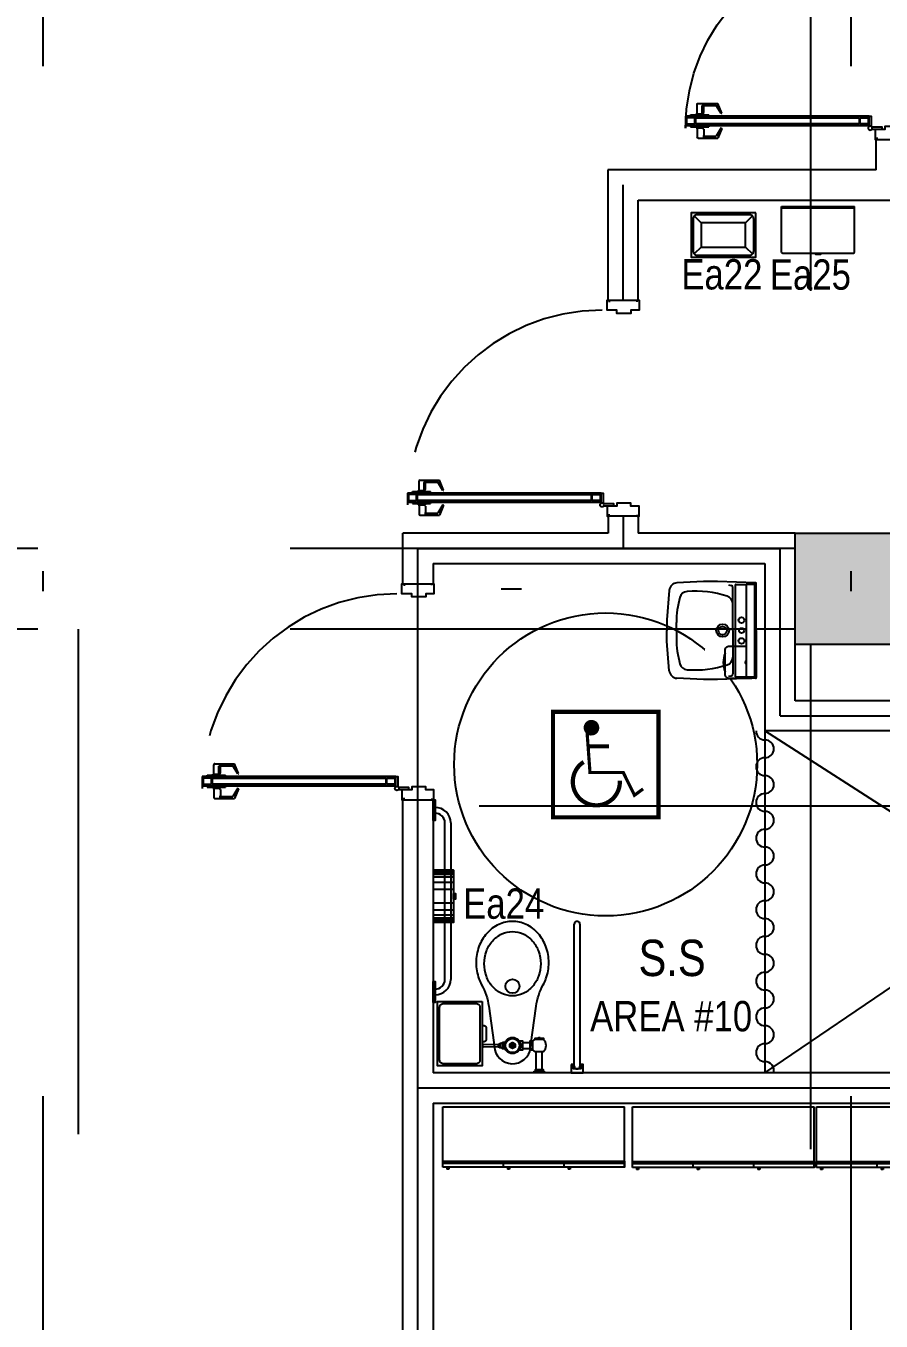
# Model space of a CAD drawing. Extents: x -28 to 131, y -33 to 63.
# Drawn here: x 19.92 to 24.15, y 5.5 to 11.91 of the extents above; entities that cross this region are included whole.
import ezdxf

# ---------------------------------------------------------------- set-up
doc = ezdxf.new("R2010")
doc.units = 0
doc.header["$LTSCALE"] = 10
doc.set_wipeout_variables(frame=1)
doc.header["$PDSIZE"] = 0.1
for name, pattern in [('DASHDOT', [1, 0.5, -0.25, 0, -0.25]), ('DASHDOT2', [12.7, 6.35, -3.175, 0, -3.175]), ('HIDDEN', [0.375, 0.25, -0.125]), ('HIDDEN2', [0.1875, 0.125, -0.0625]), ('PHANTOM2', [1.25, 0.625, -0.125, 0.125, -0.125, 0.125, -0.125])]:
    doc.linetypes.add(name, pattern=pattern)
for name, color, linetype in [('arq-accesorios de baño', 2, 'Continuous'), ('arq-accesorios de baño-texto', 2, 'Continuous'), ('arq-columnas', 6, 'Continuous'), ('arq-ejes', 251, 'DASHDOT2'), ('arq-ejes-principales', 1, 'DASHDOT'), ('arq-hatch', 252, 'Continuous'), ('arq-indicacion de corte', 5, 'PHANTOM2'), ('arq-mob-san', 1, 'Continuous'), ('arq-mobiliario', 1, 'Continuous'), ('arq-pared mamposteria', 4, 'Continuous'), ('arq-puertas', 1, 'Continuous'), ('arq-san', 1, 'Continuous'), ('arq-text-aposentos', 3, 'Continuous'), ('arq-text-codigo', 1, 'Continuous'), ('arq-vigas', 251, 'HIDDEN'), ('arq-wipeout', 2, 'HIDDEN')]:
    doc.layers.add(name, color=color, linetype=linetype)
doc.layers.add('mv', color=191, linetype='Continuous', plot=False)
doc.styles.add('dape 2', font='ARIALN.TTF')

# ---------------------------------------------------------------- blocks, each defined once
blk = doc.blocks.new('*U148')
for p, q in [((-0.1275, 0.9654), (-0.1275, 0.9304)), ((-0.1225, 0.9654), (-0.1275, 0.9654)), ((-0.1225, 0.9929), (-0.1225, 0.9029)), ((-0.115, 0.9929), (-0.1225, 0.9929)), ((-0.07, 0.9929), (-0.0625, 0.9929)), ((-0.0625, 0.9929), (-0.0625, 0.9029)), ((-0.0625, 0.9654), (-0.0575, 0.9654)), ((-0.0575, 0.9654), (-0.0575, 0.9304)), ((-0.179, 0.9554), (-0.179, 0.8584)), ((-0.1275, 0.9604), (-0.174, 0.9604)), ((-0.169, 0.9334), (-0.169, 0.8668)), ((-0.1344, 0.9279), (-0.169, 0.9279)), ((-0.1275, 0.9354), (-0.167, 0.9354)), ((-0.1344, 0.9279), (-0.1275, 0.9354)), ((-0.1225, 0.9304), (-0.1275, 0.9304)), ((-0.115, 0.9029), (-0.1225, 0.9029)), ((-0.07, 0.9029), (-0.0625, 0.9029)), ((-0.0625, 0.9304), (-0.0575, 0.9304)), ((-0.0575, 0.9604), (-0.011, 0.9604)), ((-0.0506, 0.9279), (-0.0575, 0.9354)), ((-0.0506, 0.9279), (-0.016, 0.9279)), ((-0.016, 0.9334), (-0.016, 0.8668)), ((-0.006, 0.9554), (-0.006, 0.8584)), ((-0.1298, 0.8389), (-0.179, 0.8584)), ((-0.128, 0.8423), (-0.169, 0.8668)), ((-0.128, 0.8423), (-0.1298, 0.8389)), ((-0.057, 0.8423), (-0.016, 0.8668)), ((-0.057, 0.8423), (-0.0552, 0.8389)), ((-0.0552, 0.8389), (-0.006, 0.8584))]:
    blk.add_line(p, q)
for points in [[(-0.115, 1.0179), (-0.07, 1.0179), (-0.07, 0.109), (-0.115, 0.109)], [(-0.0775, 0.9729), (-0.1075, 0.9729), (-0.1075, 1.0129), (-0.0775, 1.0129)], [(-0.1075, 0.159), (-0.0775, 0.159), (-0.0775, 0.9679), (-0.1075, 0.9679)], [(-0.0775, 0.154), (-0.1075, 0.154), (-0.1075, 0.114), (-0.0775, 0.114)]]:
    blk.add_lwpolyline(points, close=True)
for points in [[(-0.065, 0.109), (-0.115, 0.109), (-0.115, 0.099), (-0.065, 0.099)], [(-0.0073, -0.069), (0, -0.069), (0, -0.079), (-0.05, -0.079), (-0.05, -0.039), (-0.065, -0.039), (-0.065, 0.031), (-0.05, 0.031), (-0.05, 0.079), (0, 0.079), (0, 0.069), (-0.01, 0.069)], [(-0.0513, 0.0953), (-0.0513, 0.0453), (-0.0613, 0.0453), (-0.0613, 0.0953)]]:
    blk.add_lwpolyline(points)
blk.add_circle((-0.0563, 0.104), 0.01)
at = {"color": 251, "linetype": 'HIDDEN2'}
blk.add_arc((-0.0563, 0.104), 0.914, 90, 180, dxfattribs=at)
for centre, radius, start, end in [((-0.174, 0.9554), 0.005, 90, 180), ((-0.167, 0.9334), 0.002, 90, 180), ((-0.011, 0.9554), 0.005, 360, 90)]:
    blk.add_arc(centre, radius, start, end)
at = {"layer": 'arq-puertas'}
blk.add_point((0, 0), dxfattribs=at)
at = {"layer": 'mv'}
blk.add_line((-0.07, 1.018), (-0.0563, 1.018), dxfattribs=at)
blk.add_point((0, 0), dxfattribs=at)
blk.add_point((0, 0), dxfattribs=at)
blk.add_point((0, 0), dxfattribs=at)
blk.add_point((0, 0), dxfattribs=at)
blk.add_point((0, 0), dxfattribs=at)
blk.add_point((0, 0), dxfattribs=at)
blk.add_point((0, 0), dxfattribs=at)
blk.add_point((0, 0), dxfattribs=at)
blk = doc.blocks.new('*U153')
at = {"layer": 'arq-puertas'}
for p, q in [((-0.1298, -0.889), (-0.179, -0.9085)), ((-0.128, -0.8924), (-0.169, -0.9169)), ((-0.128, -0.8924), (-0.1298, -0.889)), ((-0.057, -0.8924), (-0.0552, -0.889)), ((-0.057, -0.8924), (-0.016, -0.9169)), ((-0.0552, -0.889), (-0.006, -0.9085)), ((-0.179, -1.0055), (-0.179, -0.9085)), ((-0.169, -0.9835), (-0.169, -0.9169)), ((-0.1225, -1.043), (-0.1225, -0.953)), ((-0.115, -0.953), (-0.1225, -0.953)), ((-0.07, -0.953), (-0.0625, -0.953)), ((-0.0625, -1.043), (-0.0625, -0.953)), ((-0.016, -0.9835), (-0.016, -0.9169)), ((-0.006, -1.0055), (-0.006, -0.9085)), ((-0.1275, -1.0105), (-0.174, -1.0105)), ((-0.1344, -0.978), (-0.169, -0.978)), ((-0.1275, -0.9855), (-0.167, -0.9855)), ((-0.1344, -0.978), (-0.1275, -0.9855)), ((-0.1275, -1.0155), (-0.1275, -0.9805)), ((-0.1225, -0.9805), (-0.1275, -0.9805)), ((-0.1225, -1.0155), (-0.1275, -1.0155)), ((-0.0625, -0.9805), (-0.0575, -0.9805)), ((-0.0625, -1.0155), (-0.0575, -1.0155)), ((-0.0506, -0.978), (-0.0575, -0.9855)), ((-0.0575, -1.0155), (-0.0575, -0.9805)), ((-0.0575, -1.0105), (-0.011, -1.0105)), ((-0.0506, -0.978), (-0.016, -0.978)), ((-0.115, -1.043), (-0.1225, -1.043)), ((-0.07, -1.043), (-0.0625, -1.043)), ((-0.07, -1.068), (-0.0563, -1.068))]:
    blk.add_line(p, q, dxfattribs=at)
for points in [[(-1.0627, 0.069), (-1.07, 0.069), (-1.07, 0.079), (-1.02, 0.079), (-1.02, 0.039), (-1.005, 0.039), (-1.005, -0.031), (-1.02, -0.031), (-1.02, -0.079), (-1.07, -0.079), (-1.07, -0.069), (-1.06, -0.069)], [(-0.0073, 0.069), (0, 0.069), (0, 0.079), (-0.05, 0.079), (-0.05, 0.039), (-0.065, 0.039), (-0.065, -0.031), (-0.05, -0.031), (-0.05, -0.079), (0, -0.079), (0, -0.069), (-0.01, -0.069)], [(-0.0513, -0.0953), (-0.0513, -0.0453), (-0.0613, -0.0453), (-0.0613, -0.0953)], [(-0.065, -0.109), (-0.115, -0.109), (-0.115, -0.099), (-0.065, -0.099)]]:
    blk.add_lwpolyline(points, dxfattribs=at)
for points in [[(-0.115, -1.068), (-0.07, -1.068), (-0.07, -0.109), (-0.115, -0.109)], [(-0.0775, -0.154), (-0.1075, -0.154), (-0.1075, -0.114), (-0.0775, -0.114)], [(-0.1075, -0.159), (-0.0775, -0.159), (-0.0775, -1.018), (-0.1075, -1.018)], [(-0.0775, -1.023), (-0.1075, -1.023), (-0.1075, -1.063), (-0.0775, -1.063)]]:
    blk.add_lwpolyline(points, close=True, dxfattribs=at)
blk.add_circle((-0.0563, -0.104), 0.01, dxfattribs=at)
at = {"layer": 'arq-puertas', "color": 251, "linetype": 'HIDDEN2'}
blk.add_arc((-0.0563, -0.104), 0.964, 180, 270, dxfattribs=at)
at = {"layer": 'arq-puertas'}
for centre, radius, start, end in [((-0.174, -1.0055), 0.005, 180, 270), ((-0.167, -0.9835), 0.002, 180, 270), ((-0.011, -1.0055), 0.005, 270, 0)]:
    blk.add_arc(centre, radius, start, end, dxfattribs=at)
for p in [(-1.07, 0), (0, 0)]:
    blk.add_point(p, dxfattribs=at)
blk = doc.blocks.new('L15A')
for p, q in [((0, 0), (0.9, 0)), ((0.9, -0.3), (0.9, 0)), ((0, -0.3), (0, 0)), ((0, -0.27), (0.3, -0.27)), ((0, -0.28), (0.3, -0.28)), ((0.3, -0.3), (0, -0.3)), ((0.02, -0.3), (0.02, -0.31)), ((0.03, -0.31), (0.02, -0.31)), ((0.03, -0.3), (0.03, -0.31)), ((0.3, -0.3), (0.3, -0.27)), ((0.3, -0.27), (0.6, -0.27)), ((0.3, -0.28), (0.6, -0.28)), ((0.6, -0.3), (0.3, -0.3)), ((0.32, -0.3), (0.32, -0.31)), ((0.33, -0.31), (0.32, -0.31)), ((0.33, -0.3), (0.33, -0.31)), ((0.6, -0.27), (0.9, -0.27)), ((0.6, -0.28), (0.9, -0.28)), ((0.62, -0.3), (0.62, -0.31)), ((0.63, -0.31), (0.62, -0.31)), ((0.63, -0.3), (0.63, -0.31))]:
    blk.add_line(p, q)
blk.add_lwpolyline([(0.9, -0.27), (0.9, -0.3), (0.6, -0.3), (0.6, -0.27)])
blk = doc.blocks.new('MINUSVALIDOS-2')
at = {"const_width": 0.0209}
blk.add_lwpolyline([(-56.9124, -39.0232), (-56.3903, -39.0232), (-56.3903, -39.5453), (-56.9124, -39.5453)], close=True, dxfattribs=at)
at = {"const_width": 0.0386}
blk.add_lwpolyline([(-56.7217, -39.0823, 1), (-56.7217, -39.1209, 1)], format="xyb", close=True, dxfattribs=at)
for points, const_width in [([(-56.4662, -39.4047), (-56.5087, -39.4362), (-56.5643, -39.3234), (-56.729, -39.3234), (-56.7457, -39.094), (-56.7411, -39.0774), (-56.7235, -39.0711), (-56.705, -39.0767), (-56.6947, -39.0921), (-56.6951, -39.1162), (-56.7083, -39.1273), (-56.7246, -39.1328), (-56.7438, -39.1291)], 0.0157), ([(-56.7384, -39.1939), (-56.6346, -39.1939)], 0.0209)]:
    blk.add_lwpolyline(points, dxfattribs=dict(const_width=const_width))
at = {"const_width": 0.0209}
blk.add_lwpolyline([(-56.7605, -39.2715, 1.73266), (-56.5812, -39.3641, 1.73266)], format="xyb", dxfattribs=at)
blk.add_solid([(-56.7434, -39.128), (-56.7411, -39.0774), (-56.7039, -39.1287), (-56.6969, -39.0833)])
blk = doc.blocks.new('*U160')
for p, q in [((-0.3342, 0.3276), (-0.3342, 1.1024)), ((-0.3058, 1.1024), (-0.3058, 0.3276)), ((0.3058, -0.102), (0.3058, 0.6008)), ((0.3342, 0.6008), (0.3342, -0.102)), ((-0.0495, 0.009), (-0.0362, 0.009)), ((-0.0495, 0), (-0.0362, 0)), ((-0.0362, 0.0122), (-0.0328, 0.0122)), ((0.005, 0), (-0.005, 0)), ((0, 0.005), (0, -0.005)), ((0.0495, 0.0155), (0.0875, 0.0155)), ((0.0875, 0.0171), (0.0996, 0.0171)), ((0.0996, 0), (0.0875, 0)), ((0.1137, 0.0295), (0.1137, 0.0306)), ((0.1179, 0.0361), (0.1179, 0.0306)), ((0.1328, 0.0361), (0.1328, 0.0306)), ((0.1477, 0.0361), (0.1477, 0.0306)), ((0.1519, 0.0295), (0.1519, 0.0306)), ((-0.0495, -0.009), (-0.0362, -0.009)), ((-0.0362, -0.0122), (-0.0328, -0.0122)), ((0.0495, -0.0155), (0.0875, -0.0155)), ((0.0875, -0.0171), (0.0996, -0.0171)), ((0.1178, -0.1195), (0.1178, -0.0295)), ((0.1478, -0.1195), (0.1478, -0.0295)), ((0.1189, -0.1195), (0.1189, -0.127)), ((0.1328, -0.1195), (0.1328, -0.127)), ((0.1467, -0.1195), (0.1467, -0.127))]:
    blk.add_line(p, q)
for points in [[(-0.393, 1.2163), (-0.3826, 1.2163), (-0.3826, 1.1137), (-0.393, 1.1137)], [(-0.393, 0.3163), (-0.3826, 0.3163), (-0.3826, 0.2137), (-0.393, 0.2137)], [(-0.069, 0.0074), (-0.0618, 0.0074), (-0.0618, -0.0074), (-0.069, -0.0074)], [(-0.0618, 0.0113), (-0.0495, 0.0113), (-0.0495, -0.0113), (-0.0618, -0.0113)], [(-0.0495, 0.0165), (-0.0362, 0.0165), (-0.0362, -0.0165), (-0.0495, -0.0165)], [(-0.013, -0.0075), (-0.013, 0.0075), (0, 0.015), (0.013, 0.0075), (0.013, -0.0075), (0, -0.015)], [(0.0996, 0.023), (0.0996, -0.023), (0.0875, -0.023), (0.0875, 0.023)], [(0.1531, 0.0306), (0.1124, 0.0306), (0.1124, 0.0361), (0.1531, 0.0361)], [(0.1134, -0.127), (0.1134, -0.1195), (0.1521, -0.1195), (0.1521, -0.127)]]:
    blk.add_lwpolyline(points, close=True)
for points in [[(0.0906, 0.0045), (0.1173, 0.1942, -0.094509), (0.1525, 0.301, 0.039467), (0.1659, 0.3305, 0.087429), (0.1799, 0.4101, 0.087429), (0.1659, 0.4897, 0.093201), (0.1272, 0.555, 0.102722), (0.0677, 0.5998, 0.110644), (0, 0.615, 0.110644), (-0.0677, 0.5998, 0.102722), (-0.1272, 0.555, 0.093201), (-0.1659, 0.4897, 0.087429), (-0.1799, 0.4101, 0.087429), (-0.1659, 0.3305, 0.039467), (-0.1525, 0.301, -0.094509), (-0.1173, 0.1942), (-0.0875, -0.0212)], [(-0.0875, -0.0212, 0.906362), (0.0906, 0.0045, 0.865478)], [(0.0996, -0.0196, 0.154601), (0.1124, -0.0295), (0.1531, -0.0295, 0.455032), (0.1531, 0.0295), (0.1137, 0.0295, 0.259938), (0.0996, 0.0196)]]:
    blk.add_lwpolyline(points, format="xyb")
for points in [[(0.1399, 0.4049, -0.087447), (0.129, 0.343, -0.09321), (0.0989, 0.2923, -0.102716), (0.0526, 0.2574, -0.110623), (0, 0.2456, -0.110623), (-0.0526, 0.2574, -0.102716), (-0.0989, 0.2923, -0.09321), (-0.129, 0.343, -0.087447), (-0.1399, 0.4049, -0.087447), (-0.129, 0.4668, -0.09321), (-0.0989, 0.5176, -0.102716), (-0.0526, 0.5524, -0.110623), (0, 0.5642, -0.110623), (0.0526, 0.5524, -0.102716), (0.0989, 0.5176, -0.09321), (0.129, 0.4668, -0.087447)], [(-0.069, 0.004), (-0.1439, 0.0059, 0.421553), (-0.149, 0.0009), (-0.149, -0.0009, 0.421553), (-0.1439, -0.0059), (-0.069, -0.004)], [(0.1365, 0.0361), (0.1291, 0.0361), (0.1291, 0.038, -0.414214), (0.1313, 0.0402), (0.1343, 0.0402, -0.414214), (0.1365, 0.038)], [(0.1596, -0.135), (0.106, -0.135, -0.443315), (0.1135, -0.127), (0.152, -0.127, -0.443315)]]:
    blk.add_lwpolyline(points, format="xyb", close=True)
for points in [[(0.0262, 0.0232), (0.0495, 0.0232), (0.0495, -0.0232), (0.0262, -0.0232)], [(0.2902, -0.0944), (0.2902, -0.135), (0.3507, -0.135), (0.3507, -0.0944), (0.339, -0.0944), (0.339, -0.1162), (0.3015, -0.1162), (0.3015, -0.0944), (0.2902, -0.0944)]]:
    blk.add_lwpolyline(points)
for centre, radius in [((0, 0.2934), 0.0348), ((0, 0), 0.04), ((0, 0), 0.035), ((0, 0), 0.0095)]:
    blk.add_circle(centre, radius)
for centre, radius, start, end in [((-0.3826, 1.1024), 0.0767, 0, 90), ((-0.3826, 1.1024), 0.0484, 0, 90), ((0.32, 0.6008), 0.0142, 0, 180), ((-0.3826, 0.3276), 0.0484, 270, 0), ((-0.3826, 0.3276), 0.0767, 270, 0), ((0.32, -0.102), 0.0142, 180, 0)]:
    blk.add_arc(centre, radius, start, end)
blk = doc.blocks.new('*U161')
blk.add_line((0.1, 0.26), (0, 0.26))
at = {"color": 251}
for p, q in [((0.1, 0.2543), (0, 0.2543)), ((0.1, 0.2468), (0, 0.2468)), ((0.1, 0.238), (0, 0.238)), ((0.1, 0.2241), (0, 0.2241)), ((0.1, 0.1983), (0, 0.1983)), ((0.1, 0.1633), (0, 0.1633)), ((0.1, 0.0967), (0, 0.0967)), ((0.1, 0.0617), (0, 0.0617)), ((0.1, 0.0359), (0, 0.0359)), ((0.1, 0.022), (0, 0.022)), ((0.1, 0.0132), (0, 0.0132)), ((0.1, 0.0057), (0, 0.0057))]:
    blk.add_line(p, q, dxfattribs=at)
for points in [[(0, 0.26), (0.1, 0.26), (0.1, 0), (0, 0)], [(0.1, 0.1442), (0.1104, 0.1442), (0.1104, 0.1158), (0.1, 0.1158)]]:
    blk.add_lwpolyline(points, close=True)
blk = doc.blocks.new('*U125')
blk.add_lwpolyline([(0, -0.08), (0, 0.08), (0.11, 0.08, -0.414214), (0.13, 0.06), (0.13, -0.06, -0.414214), (0.11, -0.08)], format="xyb", close=True)
blk.add_circle((0.0176, 0.0006), 0.0104)
for centre, radius, start, end in [((0.0208, 0.0006), 0.0104, 261.20661, 98.79339), ((0.02, 0.0009), 0.1194, 337.20482, 22.79518)]:
    blk.add_arc(centre, radius, start, end)
blk = doc.blocks.new('*U158')
at = {"linetype": 'Continuous', "ltscale": 20}
for p, q in [((0, 0), (0, 0.2324)), ((0, 0), (0, 0.2324)), ((0.0039, 0.2364), (0.1917, 0.243)), ((0.0202, 0.2331), (0.0202, 0)), ((0.1156, 0), (0.1156, 0.214)), ((0.1378, 0.2264), (0.1239, 0.2239)), ((0.1917, 0.243), (0.2614, 0.243)), ((0.2614, 0.243), (0.3924, 0.2361)), ((0.4305, 0.1989), (0.442, 0.0531)), ((0.1156, 0), (0.1156, 0.0947)), ((0, 0), (0, -0.2324)), ((0, 0), (0, -0.2324)), ((0.0202, -0.2331), (0.0202, 0)), ((0.1156, 0), (0.1156, -0.0947)), ((0.1156, 0), (0.1156, -0.214)), ((0.3953, 0), (0.3953, 0.0399)), ((0.3953, 0), (0.3953, -0.0399)), ((0.442, 0.0531), (0.442, 0)), ((0.442, -0.0531), (0.442, 0)), ((0.4305, -0.1989), (0.442, -0.0531)), ((0.0039, -0.2364), (0.1917, -0.243)), ((0.1378, -0.2264), (0.1239, -0.2239)), ((0.1917, -0.243), (0.2614, -0.243)), ((0.2614, -0.243), (0.3924, -0.2361))]:
    blk.add_line(p, q, dxfattribs=at)
for centre, radius in [((0.0727, 0.0515), 0.0144), ((0.0727, 0), 0.0126), ((0.1666, 0), 0.0318), ((0.1666, 0), 0.0207), ((0.0727, -0.0515), 0.0144)]:
    blk.add_circle(centre, radius, dxfattribs=at)
for centre, radius, start, end in [((0.004, 0.2324), 0.00404, 92, 180), ((0.0242, 0.2331), 0.00404, 92, 180), ((0.1257, 0.214), 0.0101, 100, 180), ((0.3044, -0.3258), 0.5209, 85.81831, 107.95077), ((0.3394, 0.1535), 0.0404, 15.49127, 85.81872), ((0.3903, 0.1958), 0.0404, 4.5, 87), ((0.156, 0.1313), 0.0404, 107.48929, 180), ((-0.0702, 0.0399), 0.4654, 0, 15.49127), ((-0.0702, -0.0399), 0.4654, 344.50873, 0), ((0.156, -0.1313), 0.0404, 180, 252.51071), ((0.3044, 0.3258), 0.5209, 252.04923, 274.18169), ((0.3394, -0.1535), 0.0404, 274.18128, 344.50873), ((0.004, -0.2324), 0.00404, 180, 268), ((0.0242, -0.2331), 0.00404, 180, 268), ((0.1257, -0.214), 0.0101, 180, 260), ((0.3903, -0.1958), 0.0404, 273, 355.5)]:
    blk.add_arc(centre, radius, start, end, dxfattribs=at)
blk = doc.blocks.new('Ea27')
at = {"color": 1, "linetype": 'HIDDEN', "ltscale": 0.2}
blk.add_line((-0.2265, -0.1049), (0.226, -0.105), dxfattribs=at)
for centre, start, end in [((-0.226, -0.1024), 180, 270), ((0.226, -0.1024), 270, 0)]:
    blk.add_arc(centre, 0.0026, start, end, dxfattribs=at)
blk.add_wipeout([(-0.2286, 0), (0.2286, 0), (0.2286, -0.0474), (0.2286, -0.0479), (0.2284, -0.0485), (0.2281, -0.049), (0.2276, -0.0495), (0.227, -0.0498), (0.2267, -0.0499), (0.226, -0.05), (-0.226, -0.05), (-0.2265, -0.0499), (-0.227, -0.0498), (-0.2274, -0.0496), (-0.2278, -0.0492), (-0.2282, -0.0488), (-0.2284, -0.0483), (-0.2286, -0.0477), (-0.2286, -0.0474)]).dxf.layer = 'arq-wipeout'
for p, q in [((0.2286, 0), (-0.2286, 0)), ((-0.2286, 0), (-0.2286, -0.05)), ((0.2286, -0.05), (0.2286, 0)), ((0.2286, -0.0073), (-0.2286, -0.0073)), ((-0.2286, -0.05), (0.2286, -0.05))]:
    blk.add_line(p, q)
for p, q in [((-0.2286, -0.1024), (-0.2286, -0.05)), ((0.2286, -0.1024), (0.2286, -0.05))]:
    blk.add_line(p, q, dxfattribs=at)
blk = doc.blocks.new('*U157')
for p, q in [((0.2253, 0.181), (0, 0.181)), ((0, -0.1811), (0, 0.181)), ((0, -0.1811), (0, 0.181)), ((0.006, -0.1811), (0.006, 0.181)), ((0.23, -0.1764), (0.23, 0.1764)), ((0.2253, -0.1811), (0, -0.1811))]:
    blk.add_line(p, q)
blk.add_lwpolyline([(0.23, -0.0115), (0.23, 0.0115), (0.2371, 0.0115), (0.2371, -0.0115)], close=True)
for centre, start, end in [((0.2253, 0.1764), 0, 90), ((0.2253, -0.1764), 270, 0)]:
    blk.add_arc(centre, 0.00466, start, end)
blk = doc.blocks.new('*U159')
at = {"layer": 'arq-mob-san'}
for p, q in [((-0.11, 0.17), (-0.1441, 0.2041)), ((0.11, 0.17), (0.1441, 0.2041)), ((-0.11, 0.05), (-0.1441, 0.0159)), ((0.11, 0.05), (0.1441, 0.0159))]:
    blk.add_line(p, q, dxfattribs=at)
for points in [[(0.16, 0), (-0.16, 0), (-0.16, 0.22), (0.16, 0.22)], [(0.11, 0.05), (-0.11, 0.05), (-0.11, 0.17), (0.11, 0.17)]]:
    blk.add_lwpolyline(points, close=True, dxfattribs=at)
blk.add_lwpolyline([(0.13, 0.01), (-0.13, 0.01, -0.414214), (-0.15, 0.03), (-0.15, 0.19, -0.414214), (-0.13, 0.21), (0.13, 0.21, -0.414214), (0.15, 0.19), (0.15, 0.03, -0.414214)], format="xyb", close=True, dxfattribs=at)
blk = doc.blocks.new('*U104')
at = {"color": 1}
blk.add_lwpolyline([(0.22, 0.16), (0.22, -0.16), (0, -0.16), (0, 0.16)], close=True, dxfattribs=at)
blk.add_lwpolyline([(0.21, 0.13), (0.21, -0.13, -0.414214), (0.19, -0.15), (0.03, -0.15, -0.414214), (0.01, -0.13), (0.01, 0.13, -0.414214), (0.03, 0.15), (0.19, 0.15, -0.414214)], format="xyb", close=True, dxfattribs=at)
blk.add_lwpolyline([(0.22, 0.04), (0.23, 0.04, -0.414214), (0.24, 0.03), (0.24, -0.03, -0.414214), (0.23, -0.04), (0.22, -0.04)], format="xyb", dxfattribs=at)

msp = doc.modelspace()

# ---------------------------------------------------------------- linework, layer by layer
at = {"layer": 'arq-columnas'}
msp.add_lwpolyline([(23.725, 9.4), (24.275, 9.4), (24.275, 8.85), (23.725, 8.85)], close=True, dxfattribs=at)
at = {"layer": 'arq-ejes', "linetype": 'DASHDOT'}
for p, q in [((32.0001, 11.125), (22.8727, 11.125)), ((22.8727, 10.5541), (22.8727, 11.125)), ((22.8727, 9.4841), (22.8727, 9.325)), ((21.8569, 5.2273), (21.8569, 9.325)), ((21.8569, 9.325), (23.65, 9.325)), ((23.65, 8.496), (23.65, 9.325)), ((23.65, 8.496), (28.1123, 8.496)), ((21.8529, 6.6533), (25.25, 6.6533))]:
    msp.add_line(p, q, dxfattribs=at)
at = {"layer": 'arq-ejes-principales'}
for p, q in [((20, 36.9128), (20, -2.6791)), ((24, 36.9128), (24, -2.6791))]:
    msp.add_line(p, q, dxfattribs=at)
at = {"layer": 'arq-hatch'}
msp.add_solid([(23.725, 9.4), (24.275, 9.4), (23.725, 8.85), (24.275, 8.85)], dxfattribs=at)
at = {"layer": 'arq-indicacion de corte', "ltscale": 3}
msp.add_line((-7.8406, 8.05), (63.8, 8.05), dxfattribs=at)
at = {"layer": 'arq-pared mamposteria'}
for p, q in [((24.125, 11.2), (24.125, 11.35)), ((24.125, 11.35), (24.275, 11.35)), ((22.7977, 11.2), (22.7977, 10.5541)), ((24.125, 11.2), (22.7977, 11.2)), ((22.9477, 11.05), (31.9251, 11.05)), ((22.9477, 10.5541), (22.9477, 11.05)), ((22.7977, 10.5541), (22.9477, 10.5541)), ((22.9467, 9.4841), (22.7987, 9.4841)), ((22.7987, 9.4841), (22.7987, 9.4)), ((22.9467, 9.4841), (22.9467, 9.4)), ((22.7987, 9.4), (21.7819, 9.4)), ((21.7819, 9.15), (21.7819, 9.4)), ((23.725, 9.4), (22.9467, 9.4)), ((23.725, 8.571), (23.725, 9.4)), ((21.9319, 9.25), (23.575, 9.25)), ((21.9319, 9.25), (21.9319, 9.15)), ((23.575, 9.25), (23.575, 8.421)), ((21.7819, 9.15), (21.9319, 9.15)), ((28.1873, 8.571), (23.725, 8.571)), ((25.175, 8.421), (23.575, 8.421)), ((21.7819, 8.08), (21.9319, 8.08)), ((21.7819, 5.2273), (21.7819, 8.08)), ((21.9319, 8.08), (21.9319, 6.7283)), ((25.175, 6.7283), (21.9319, 6.7283)), ((21.9319, 6.5783), (25.325, 6.5783)), ((21.9319, 6.5783), (21.9319, 5.2273))]:
    msp.add_line(p, q, dxfattribs=at)
at = {"layer": 'arq-san'}
for p, q in [((23.575, 8.421), (23.575, 6.7283)), ((24.8174, 7.6218), (23.575, 8.421)), ((23.575, 6.7283), (24.8174, 7.5744))]:
    msp.add_line(p, q, dxfattribs=at)
msp.add_circle((22.7864, 8.2554), 0.75, dxfattribs=at)
for centre, start, end in [((23.575, 8.421), 180.01318, 270), ((23.575, 8.3325), 270, 90), ((23.575, 8.244), 90, 270), ((23.575, 8.1556), 270, 90), ((23.575, 8.0671), 90, 270), ((23.575, 7.9786), 270, 90), ((23.575, 7.8901), 90, 270), ((23.575, 7.8016), 270, 90), ((23.575, 7.7131), 90, 270), ((23.575, 7.6247), 270, 90), ((23.575, 7.5362), 90, 270), ((23.575, 7.4477), 270, 90), ((23.575, 7.3592), 90, 270), ((23.575, 7.2707), 270, 90), ((23.575, 7.1822), 90, 270), ((23.575, 7.0938), 270, 90), ((23.575, 7.0053), 90, 270), ((23.575, 6.9168), 270, 90), ((23.575, 6.8283), 90, 270), ((23.575, 6.7398), 344.94723, 90)]:
    msp.add_arc(centre, 0.0442, start, end, dxfattribs=at)
at = {"layer": 'arq-vigas'}
for p, q in [((23.8, 16.85), (23.8, 9.4)), ((23.725, 9.325), (16.275, 9.325)), ((23.725, 8.925), (16.275, 8.925)), ((20.175, 8.925), (20.175, 4.4562)), ((23.8, 8.85), (23.8, 1.25))]:
    msp.add_line(p, q, dxfattribs=at)

# ---------------------------------------------------------------- block references
at = {"layer": 'arq-accesorios de baño', "rotation": 269.9999862711879}
msp.add_blockref('*U157', (23.8377, 11.0176), dxfattribs=at)
at = {"layer": 'arq-accesorios de baño'}
msp.add_blockref('*U161', (21.9332, 7.4723), dxfattribs=at)
at = {"layer": 'arq-mobiliario'}
for p in [(21.9802, 6.5605), (22.9193, 6.559), (23.8306, 6.559)]:
    msp.add_blockref('L15A', p, dxfattribs=at)
at = {"layer": 'arq-puertas', "xscale": -1, "rotation": 90}
msp.add_blockref('*U148', (24.2, 11.35), dxfattribs=at)
at = {"layer": 'arq-puertas', "rotation": 270}
for p in [(22.8727, 9.4841), (21.8569, 8.08)]:
    msp.add_blockref('*U153', p, dxfattribs=at)
at = {"layer": 'arq-san', "xscale": -1, "rotation": 180}
msp.add_blockref('*U159', (23.3691, 10.9872), dxfattribs=at)
at = {"layer": 'arq-san'}
for name, p in [('MINUSVALIDOS-2', (79.4377, 47.5388)), ('*U160', (22.3248, 6.8633)), ('*U104', (21.9541, 6.922))]:
    msp.add_blockref(name, p, dxfattribs=at)

# ---------------------------------------------------------------- texts
at = {"layer": 'arq-accesorios de baño-texto', "style": 'dape 2'}
for s, p in [('Ea22', (23.1609, 10.6074)), ('Ea25', (23.5993, 10.6062))]:
    msp.add_text(s, height=0.15, rotation=359.99999, dxfattribs=at).set_placement(p)
at = {"layer": 'arq-accesorios de baño-texto', "insert": (22.0808, 7.6411), "char_height": 0.15, "attachment_point": 1, "rotation": 0.00001, "style": 'dape 2'}
msp.add_mtext_dynamic_manual_height_columns('Ea24', width=0.291536, gutter_width=0.75, heights=[0], dxfattribs=at)
at = {"layer": 'arq-text-aposentos', "insert": (22.9491, 7.3873), "char_height": 0.18, "width": 0.371015, "attachment_point": 1, "style": 'dape 2'}
msp.add_mtext('S.S', dxfattribs=at)
at = {"layer": 'arq-text-codigo', "style": 'dape 2'}
msp.add_text('AREA #10', height=0.15, dxfattribs=at).set_placement((22.7094, 6.9338))

# ---------------------------------------------------------------- next in the draw order: wipeouts: each hides what was drawn before it
msp.add_wipeout([(23.5079, 8.8411), (23.508, 8.6811), (23.298, 8.6811), (23.292, 8.682), (23.2903, 8.6826), (23.2882, 8.6836), (23.2857, 8.6853), (23.2838, 8.687), (23.2822, 8.6888), (23.281, 8.6906), (23.2795, 8.6933), (23.2786, 8.6962), (23.278, 8.6996), (23.278, 8.7011), (23.2779, 8.8211), (23.2785, 8.826), (23.2796, 8.8291), (23.2812, 8.8321), (23.2825, 8.8339), (23.2838, 8.8352), (23.2868, 8.8377), (23.2903, 8.8396), (23.293, 8.8405), (23.2979, 8.8411)]).dxf.layer = 'arq-accesorios de baño'

# ---------------------------------------------------------------- next in the draw order: block references
at = {"layer": 'arq-accesorios de baño', "rotation": 180}
msp.add_blockref('*U125', (23.508, 8.7611), dxfattribs=at)
at = {"layer": 'arq-san', "rotation": 180}
msp.add_blockref('*U158', (23.5319, 8.9182), dxfattribs=at)

# ---------------------------------------------------------------- next in the draw order: block references
at = {"layer": 'arq-accesorios de baño', "rotation": 270}
msp.add_blockref('Ea27', (23.5319, 8.9182), dxfattribs=at)

# ---------------------------------------------------------------- next in the draw order: linework, layer by layer
at = {"layer": 'arq-ejes-principales'}
msp.add_line((-5.4309, 9.125), (60.0081, 9.125), dxfattribs=at)

doc.saveas('drawing.dxf')
